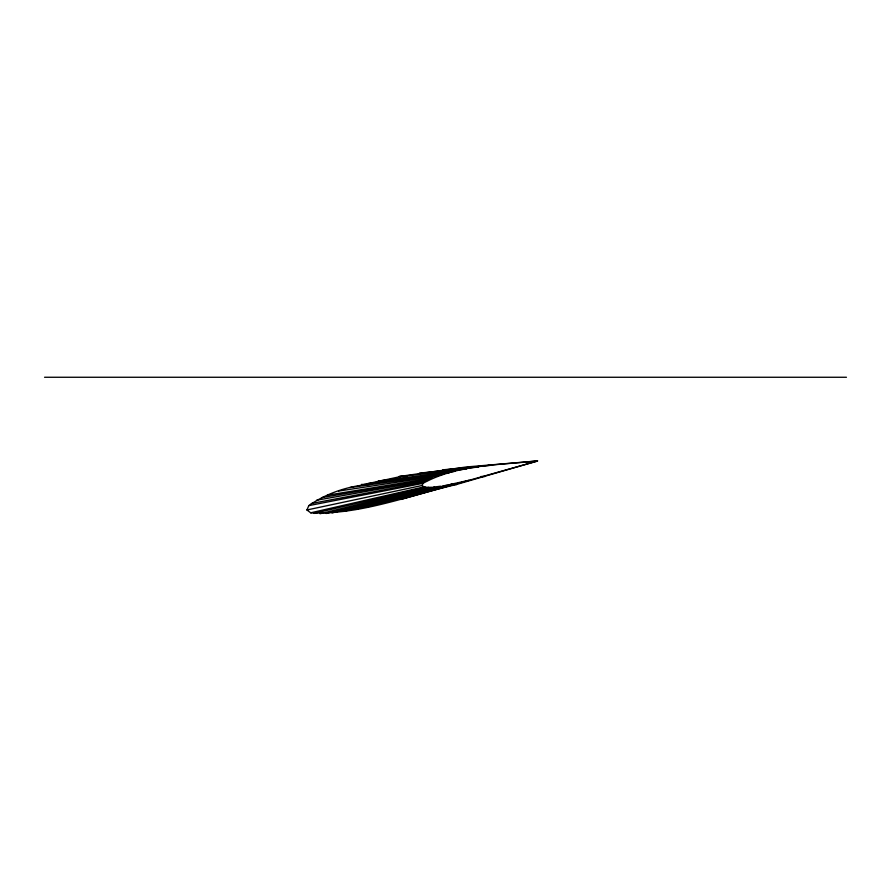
<?xml version="1.0" encoding="UTF-8"?>
<svg xmlns="http://www.w3.org/2000/svg" width="891" height="891" viewBox="0 0 891 891"><rect width="100%" height="100%" fill="white"/><g stroke="black" fill="none" stroke-linecap="round" stroke-linejoin="round"><path stroke-width="1.34" d="M451.069 484.492L456.615 484.492C408.702 495.463 360.476 514.987 310.714 512.815L306.916 509.975L308.821 505.631C326.017 493.458 348.626 485.795 369.431 484.492M306.916 509.975L422.089 485.495L423.047 483.312C457.428 464.367 499.138 465.236 537.295 460.881M537.34 461.126L400.85 499.472M456.47 484.492L537.696 460.914L466.193 466.984L398.968 476.518L407.321 476.518M366.635 507.124L452.004 484.058L469.145 480.227M363.862 484.492L400.638 476.518M355.175 509.418L452.004 484.058M343.625 511.423L446.268 485.205M331.953 512.982L434.63 486.998L440.477 486.219M326.039 513.506L434.63 486.998M320.058 513.739L428.671 487.377L431.667 487.254M313.91 513.428L425.597 487.221L428.671 487.377M310.714 512.815L423.993 486.909L425.597 487.221M308.821 505.631L423.047 483.312M311.315 503.526L424.294 482.254M316.561 500.252L426.923 480.617M321.974 497.557L429.629 479.269M327.465 495.184L432.38 478.077M338.625 491.064L437.982 476.017M349.94 487.533L443.64 474.246M366.78 483.713L449.365 472.698M378.241 481.006L455.134 471.317M400.304 476.518L466.75 468.967M419.36 473.132L478.411 467.04M442.738 469.835L490.128 465.38M44.55 377.261L846.45 377.261M480.906 476.518L484.994 476.518M361.367 484.437L366.134 484.448M422.089 485.495L423.993 486.909"/></g></svg>
